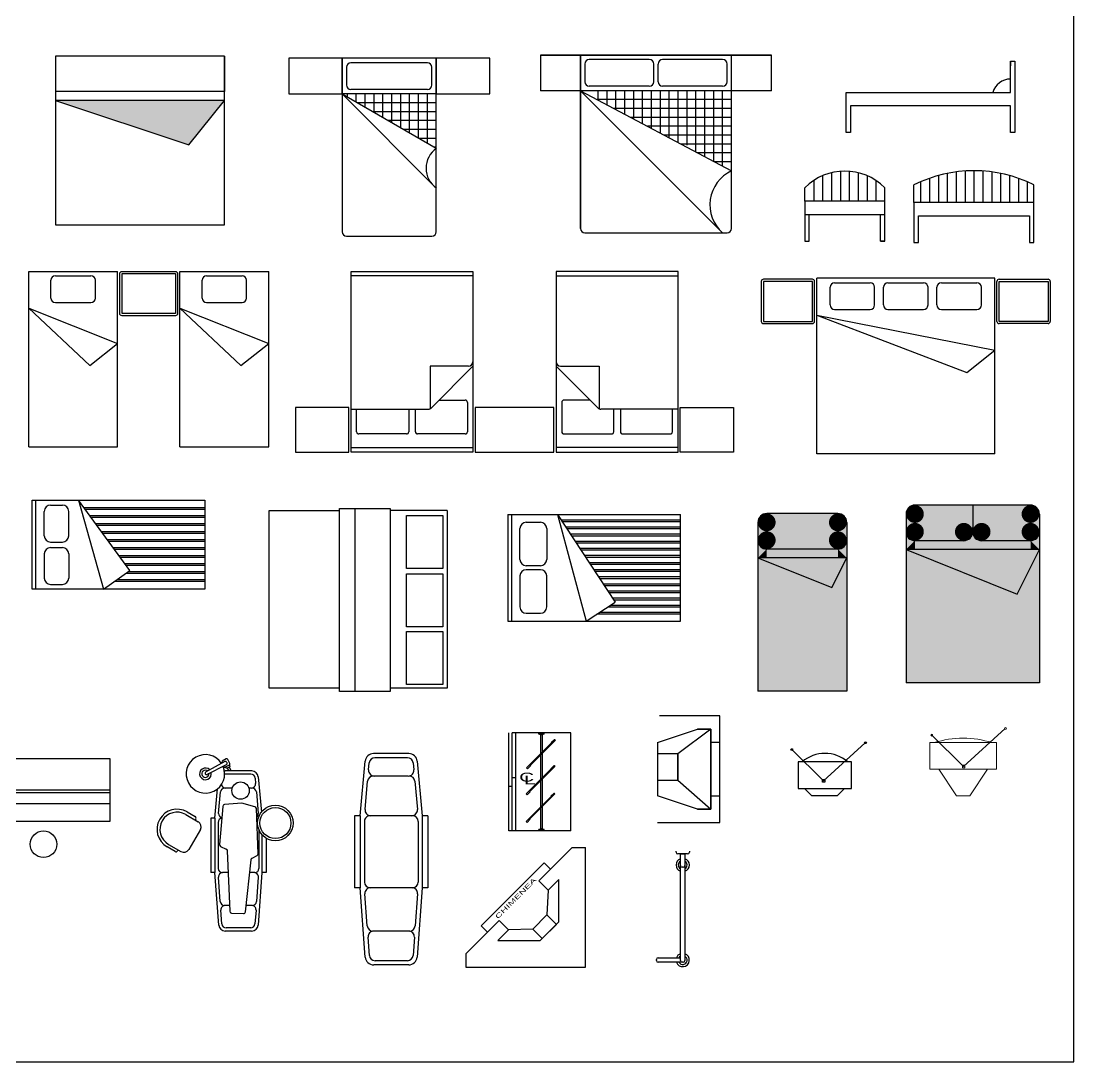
# Model space of a CAD drawing. Header units: millimetres. Extents: x 203.7 to 271.7, y 165.9 to 194.2.
# Drawn here: x 213.53 to 225.38, y 166.18 to 177.89 of the extents above; entities that cross this region are included whole.
import ezdxf

# ---------------------------------------------------------------- set-up
doc = ezdxf.new("R2010")
doc.units = ezdxf.units.MM
for name, color, linetype in [('MUEBLE', 8, 'Continuous'), ('MURO-ACTUALES', 1, 'Continuous'), ('SOLCAMA', 255, 'Continuous'), ('SOLCOLCH', 103, 'Continuous')]:
    doc.layers.add(name, color=color, linetype=linetype)
doc.layers.add('muebles1', color=9, linetype='Continuous', lineweight=15)

# ---------------------------------------------------------------- blocks, each defined once
blk = doc.blocks.new('CHIME-1')
at = {"layer": 'MUEBLE'}
for p, q in [((-0.525, 0.971), (-0.15, 1.346)), ((-0.15, 1.346), (0, 1.346)), ((0, 0), (0, 1.346)), ((-1.172, 0.465), (-0.465, 1.172)), ((-0.394, 1.101), (-0.465, 1.172)), ((-0.419, 0.865), (-0.525, 0.971)), ((-0.419, 0.865), (-0.3, 0.984)), ((-0.3, 0.509), (-0.3, 0.984)), ((-0.419, 0.865), (-0.433, 0.586)), ((-1.346, 0.15), (-0.971, 0.525)), ((-0.865, 0.419), (-0.971, 0.525)), ((-0.433, 0.586), (-0.592, 0.427)), ((-0.592, 0.427), (-0.433, 0.586)), ((-0.509, 0.3), (-0.3, 0.509)), ((-0.327, 0.48), (-0.486, 0.321)), ((-0.433, 0.586), (-0.327, 0.48)), ((-1.101, 0.394), (-1.172, 0.465)), ((-0.984, 0.3), (-0.865, 0.419)), ((-0.592, 0.427), (-0.865, 0.419)), ((-0.486, 0.321), (-0.592, 0.427)), ((-0.984, 0.3), (-0.509, 0.3)), ((-1.346, 0.15), (-1.346, 0)), ((-1.346, 0), (0, 0))]:
    blk.add_line(p, q, dxfattribs=at)
at = {"layer": 'MUEBLE', "width": 1.75}
blk.add_text('CHIMENEA', height=0.05, rotation=45, dxfattribs=at).set_placement((-0.985, 0.537))
blk = doc.blocks.new('CL')
at = {"layer": 'MUEBLE'}
for p, q in [((-0.7, -1.1), (-0.7, 0)), ((-0.66, -1.1), (-0.66, 0)), ((0, 0), (-0.66, 0)), ((-0.62, -1.1), (-0.62, 0)), ((-0.36, -0.015), (-0.36, 0)), ((-0.3, -0.015), (-0.3, 0)), ((0, -1.1), (0, 0)), ((-0.498, -0.392), (-0.18, -0.074)), ((-0.498, -0.392), (-0.217, -0.111)), ((-0.46, -0.36), (-0.214, -0.114)), ((-0.456, -0.364), (-0.175, -0.082)), ((-0.3, -0.015), (-0.36, -0.015)), ((-0.345, -0.02), (-0.345, -0.015)), ((-0.315, -0.02), (-0.345, -0.02)), ((-0.34, -1.08), (-0.34, -0.02)), ((-0.32, -1.08), (-0.32, -0.02)), ((-0.315, -0.02), (-0.315, -0.015)), ((-0.221, -0.107), (-0.185, -0.072)), ((-0.221, -0.107), (-0.21, -0.118)), ((-0.185, -0.072), (-0.175, -0.082)), ((-0.503, -0.686), (-0.185, -0.368)), ((-0.503, -0.686), (-0.222, -0.405)), ((-0.498, -0.392), (-0.488, -0.403)), ((-0.488, -0.403), (-0.452, -0.367)), ((-0.464, -0.655), (-0.219, -0.409)), ((-0.463, -0.357), (-0.452, -0.367)), ((-0.461, -0.658), (-0.18, -0.377)), ((-0.226, -0.402), (-0.19, -0.366)), ((-0.226, -0.402), (-0.215, -0.412)), ((-0.19, -0.366), (-0.18, -0.377)), ((-0.66, -0.5), (-0.62, -0.5)), ((-0.7, -0.6), (-0.66, -0.6)), ((-0.503, -0.996), (-0.185, -0.678)), ((-0.503, -0.686), (-0.493, -0.697)), ((-0.493, -0.697), (-0.457, -0.662)), ((-0.468, -0.651), (-0.457, -0.662)), ((-0.461, -0.967), (-0.18, -0.686)), ((-0.226, -0.711), (-0.19, -0.676)), ((-0.19, -0.676), (-0.18, -0.686)), ((-0.503, -0.996), (-0.222, -0.714)), ((-0.464, -0.964), (-0.219, -0.718)), ((-0.226, -0.711), (-0.215, -0.722)), ((-0.503, -0.996), (-0.493, -1.006)), ((-0.493, -1.006), (-0.457, -0.971)), ((-0.468, -0.96), (-0.457, -0.971)), ((0, -1.1), (-0.7, -1.1)), ((-0.3, -1.085), (-0.36, -1.085)), ((-0.36, -1.1), (-0.36, -1.085)), ((-0.345, -1.085), (-0.345, -1.08)), ((-0.315, -1.08), (-0.345, -1.08)), ((-0.315, -1.085), (-0.315, -1.08)), ((-0.3, -1.1), (-0.3, -1.085))]:
    blk.add_line(p, q, dxfattribs=at)
at = {"layer": 'MUEBLE', "width": 1.75}
for s, p in [('C', (-0.583, -0.547)), ('L', (-0.528, -0.579))]:
    blk.add_text(s, height=0.1, dxfattribs=at).set_placement(p)
blk = doc.blocks.new('CAMA-23')
for p, q in [((0, 0.6), (0, -0.6)), ((0, 0.6), (1.94, 0.6)), ((0.04, 0.6), (0.04, -0.6)), ((0.555, 0.6), (0.879, -0.6)), ((0.555, 0.6), (1.204, -0.386)), ((1.94, -0.6), (1.94, 0.6)), ((0.205, 0.511), (0.366, 0.511)), ((0.135, 0.092), (0.135, 0.441)), ((0.436, 0.441), (0.436, 0.092)), ((0.366, 0.022), (0.205, 0.022)), ((0.135, -0.092), (0.135, -0.441)), ((0.366, -0.022), (0.205, -0.022)), ((0.436, -0.441), (0.436, -0.092)), ((0.879, -0.6), (1.204, -0.386)), ((0.205, -0.511), (0.366, -0.511)), ((0, -0.6), (1.94, -0.6))]:
    blk.add_line(p, q)
at = {"color": 0}
for p, q in [((0.594, 0.54), (1.94, 0.54)), ((0.607, 0.52), (1.94, 0.52)), ((0.647, 0.46), (1.94, 0.46)), ((0.66, 0.44), (1.94, 0.44)), ((0.7, 0.38), (1.94, 0.38)), ((0.713, 0.36), (1.94, 0.36)), ((0.752, 0.3), (1.94, 0.3)), ((0.766, 0.28), (1.94, 0.28)), ((0.805, 0.22), (1.94, 0.22)), ((0.818, 0.2), (1.94, 0.2)), ((0.858, 0.14), (1.94, 0.14)), ((0.871, 0.12), (1.94, 0.12)), ((0.911, 0.06), (1.94, 0.06)), ((0.924, 0.04), (1.94, 0.04)), ((0.963, -0.02), (1.94, -0.02)), ((0.976, -0.04), (1.94, -0.04)), ((1.016, -0.1), (1.94, -0.1)), ((1.029, -0.12), (1.94, -0.12)), ((1.069, -0.18), (1.94, -0.18)), ((1.082, -0.2), (1.94, -0.2)), ((1.121, -0.26), (1.94, -0.26)), ((1.135, -0.28), (1.94, -0.28)), ((1.174, -0.34), (1.94, -0.34)), ((1.122, -0.44), (1.94, -0.44)), ((1.152, -0.42), (1.94, -0.42)), ((1.187, -0.36), (1.94, -0.36)), ((1, -0.52), (1.94, -0.52)), ((1.03, -0.5), (1.94, -0.5))]:
    blk.add_line(p, q, dxfattribs=at)
for centre, start, end in [((0.205, 0.441), 90, 180), ((0.366, 0.441), 0, 90), ((0.205, 0.092), 180, 270), ((0.366, 0.092), 270, 360), ((0.205, -0.092), 90, 180), ((0.366, -0.092), 0, 90), ((0.205, -0.441), 180, 270), ((0.366, -0.441), 270, 0)]:
    blk.add_arc(centre, 0.07, start, end)
blk = doc.blocks.new('CA-23')
at = {"layer": 'MUEBLE'}
blk.add_blockref('CAMA-23', (-0.04, 0.6), dxfattribs=at)
blk = doc.blocks.new('RECTANG')
for p, q in [((1, 1), (0, 1)), ((0, 1), (0, 0)), ((1, 0), (1, 1)), ((0, 0), (1, 0))]:
    blk.add_line(p, q)
blk = doc.blocks.new('CAMA-16')
at = {"color": 0}
for p, q in [((-0.468, 1.981), (-1.839, 1.981)), ((0.468, 1.981), (1.839, 1.981)), ((-0.95, 0.965), (-0.95, 0.483)), ((-0.518, 0.965), (-0.95, 0.965)), ((-0.936, 0.497), (-0.468, 0.965)), ((0.936, 0.497), (0.468, 0.965)), ((0.518, 0.965), (0.95, 0.965)), ((0.95, 0.965), (0.95, 0.483)), ((-1.839, 0.483), (-0.971, 0.483)), ((-1.776, 0.228), (-1.776, 0.483)), ((-1.191, 0.483), (-1.191, 0.228)), ((-1.115, 0.228), (-1.115, 0.483)), ((-0.849, 0.584), (-0.556, 0.584)), ((-0.531, 0.559), (-0.531, 0.228)), ((0.531, 0.559), (0.531, 0.228)), ((0.849, 0.584), (0.556, 0.584)), ((1.839, 0.483), (0.971, 0.483)), ((1.115, 0.228), (1.115, 0.483)), ((1.191, 0.483), (1.191, 0.228)), ((1.776, 0.228), (1.776, 0.483)), ((-1.216, 0.203), (-1.751, 0.203)), ((-0.556, 0.203), (-1.09, 0.203)), ((0.556, 0.203), (1.09, 0.203)), ((1.216, 0.203), (1.751, 0.203)), ((-1.839, 0.051), (-0.468, 0.051)), ((1.839, 0.051), (0.468, 0.051))]:
    blk.add_line(p, q, dxfattribs=at)
for points in [[(-1.864, 0), (-1.864, 0.5), (-2.464, 0.5), (-2.464, 0)], [(0.443, 0), (0.443, 0.5), (-0.443, 0.5), (-0.443, 0)], [(1.864, 0), (1.864, 0.5), (2.464, 0.5), (2.464, 0)]]:
    blk.add_lwpolyline(points, close=True)
for centre, start, end in [((-0.518, 1.015), 270, 0), ((0.518, 1.015), 180, 270)]:
    blk.add_arc(centre, 0.05, start, end)
for centre, radius, start, end in [((-0.971, 0.533), 0.05, 270, 315), ((-0.556, 0.559), 0.025, 360, 90), ((0.556, 0.559), 0.025, 90, 180), ((0.971, 0.533), 0.05, 225, 270), ((-1.751, 0.228), 0.025, 180, 270), ((-1.216, 0.228), 0.025, 270, 0), ((-1.09, 0.228), 0.025, 180, 270), ((-0.556, 0.228), 0.025, 270, 0), ((0.556, 0.228), 0.025, 180, 270), ((1.09, 0.228), 0.025, 270, 0), ((1.216, 0.228), 0.025, 180, 270), ((1.751, 0.228), 0.025, 270, 0)]:
    blk.add_arc(centre, radius, start, end, dxfattribs=at)
at = {"color": 0, "yscale": 1.371599999999999, "zscale": 2.031999999999999}
for p, xscale, rotation in [((-0.468, 2.032), -2.031999999999999, 90), ((0.468, 2.032), 2.031999999999999, 270)]:
    blk.add_blockref('RECTANG', p, dxfattribs=dict(at, xscale=xscale, rotation=rotation))
blk = doc.blocks.new('CA-16')
at = {"layer": 'MUEBLE'}
blk.add_blockref('CAMA-16', (0, 0), dxfattribs=at)
blk = doc.blocks.new('CONSU-02')
for p, q in [((2.688577, 22.228066), (22.035168, 23.980799)), ((22.035168, 25.980799), (47.554145, 25.980799)), ((22.035168, 25.980799), (22.035168, 23.980799)), ((22.035168, 23.980799), (47.554145, 23.980799)), ((47.554145, 25.980799), (47.554145, 23.980799)), ((47.554145, 23.980799), (72.177614, 22.183801)), ((-0.040742, 19.240302), (-0.040742, 6.721296)), ((74.959258, 19.191758), (74.959258, 6.76984)), ((72.177614, 3.777797), (47.554145, 1.980799)), ((22.035168, 1.980799), (2.688577, 3.733532)), ((22.035168, 1.980799), (47.554145, 1.980799)), ((22.035168, 1.980799), (22.035168, -0.019201)), ((47.554145, 1.980799), (47.554145, -0.019201)), ((22.035168, -0.019201), (47.554145, -0.019201))]:
    blk.add_line(p, q)
at = {"color": 9}
for p, q in [((24.035168, 22.582568), (45.554145, 22.582568)), ((1.459258, 18.783552), (1.459258, 7.178045)), ((3.278804, 20.775395), (5.778804, 21.001886)), ((7.959258, 19.010044), (7.959258, 6.589168)), ((9.778804, 21.364272), (19.854714, 22.277114)), ((22.035168, 20.582568), (22.035168, 5.484788)), ((47.554145, 20.582568), (47.554145, 5.484788)), ((49.699716, 22.320228), (61.104829, 21.487893)), ((62.959258, 19.493198), (62.959258, 6.4684)), ((65.104829, 21.195977), (71.604829, 20.721613)), ((73.459258, 18.726918), (73.459258, 7.23468)), ((5.778804, 4.959712), (3.278804, 5.186203)), ((19.854714, 3.684484), (9.778804, 4.597326)), ((61.104829, 4.473705), (49.699716, 3.64137)), ((71.604829, 5.239985), (65.104829, 4.765621)), ((24.035168, 3.484788), (45.554145, 3.484788))]:
    blk.add_line(p, q, dxfattribs=at)
for centre, start, end in [((24.035168, 20.582568), 90, 180), ((45.554145, 20.582568), 0, 90), ((3.459258, 18.783552), 95.176665, 180), ((5.959258, 19.010044), 0, 95.176665), ((9.959258, 19.37243), 95.176665, 180), ((20.035168, 20.285272), 0, 95.176665), ((49.554145, 20.325533), 85.826006, 180), ((60.959258, 19.493198), 0, 85.826006), ((64.959258, 19.201282), 85.826006, 180), ((71.459258, 18.726918), 0, 85.826006), ((3.459258, 7.178045), 180, 264.823335), ((5.959258, 6.951554), 264.823335, 0), ((9.959258, 6.589168), 180, 264.823335), ((20.035168, 5.676326), 264.823335, 0), ((24.035168, 5.484788), 180, 270), ((45.554145, 5.484788), 270, 0), ((49.554145, 5.636065), 180, 274.173994), ((60.959258, 6.4684), 274.173994, 0), ((64.959258, 6.760316), 180, 274.173994), ((71.459258, 7.23468), 274.173994, 0)]:
    blk.add_arc(centre, 2, start, end, dxfattribs=at)
for centre, start, end in [((2.959258, 19.240302), 95.176665, 180), ((71.959258, 19.191758), 0, 85.826006), ((2.959258, 6.721296), 180, 264.823335), ((71.959258, 6.76984), 274.173994, 0)]:
    blk.add_arc(centre, 3, start, end)
blk = doc.blocks.new('CON-2')
at = {"layer": 'MUEBLE', "xscale": 0.03169452934698853, "yscale": 0.03169452934698853, "zscale": 0.03169452934698853}
blk.add_blockref('CONSU-02', (-2.376, -0.215), dxfattribs=at)
blk = doc.blocks.new('PIANO-03')
at = {"layer": 'MUEBLE'}
for p, q in [((0.75, 0.96), (-0.75, 0.96)), ((-0.75, 0.96), (-0.75, 0.26)), ((0.75, 0.26), (0.75, 0.96)), ((0.75, 0.61), (-0.75, 0.61)), ((0.75, 0.58), (-0.75, 0.58)), ((-0.75, 0.46), (0.75, 0.46)), ((-0.75, 0.26), (0.75, 0.26))]:
    blk.add_line(p, q, dxfattribs=at)
blk.add_circle((0, 0), 0.15, dxfattribs=at)
blk = doc.blocks.new('P-3')
at = {"layer": 'MUEBLE'}
blk.add_blockref('PIANO-03', (-0.75, -0.96), dxfattribs=at)
blk = doc.blocks.new('CAMA-21')
for p, q in [((0, 0.5), (1.94, 0.5)), ((0, -0.5), (0, 0.5)), ((0.04, -0.5), (0.04, 0.5)), ((1.096, -0.29), (0.521, 0.5)), ((0.521, 0.5), (0.803, -0.5)), ((1.94, 0.5), (1.94, -0.5)), ((0.135, 0.101), (0.135, 0.376)), ((0.205, 0.446), (0.34, 0.446)), ((0.41, 0.101), (0.41, 0.376)), ((0.205, 0.031), (0.34, 0.031)), ((0.135, -0.101), (0.135, -0.376)), ((0.205, -0.031), (0.34, -0.031)), ((0.41, -0.101), (0.41, -0.376)), ((0.803, -0.5), (1.096, -0.29)), ((0.205, -0.446), (0.34, -0.446)), ((1.94, -0.5), (0, -0.5))]:
    blk.add_line(p, q)
at = {"color": 0}
for p, q in [((0.58, 0.42), (1.94, 0.42)), ((0.594, 0.4), (1.94, 0.4)), ((0.645, 0.33), (1.94, 0.33)), ((0.659, 0.31), (1.94, 0.31)), ((0.71, 0.24), (1.94, 0.24)), ((0.725, 0.22), (1.94, 0.22)), ((0.776, 0.15), (1.94, 0.15)), ((0.79, 0.13), (1.94, 0.13)), ((0.841, 0.06), (1.94, 0.06)), ((0.856, 0.04), (1.94, 0.04)), ((0.906, -0.03), (1.94, -0.03)), ((0.921, -0.05), (1.94, -0.05)), ((0.972, -0.12), (1.94, -0.12)), ((0.986, -0.14), (1.94, -0.14)), ((1.037, -0.21), (1.94, -0.21)), ((1.052, -0.23), (1.94, -0.23)), ((1.054, -0.32), (1.94, -0.32)), ((1.082, -0.3), (1.94, -0.3)), ((0.929, -0.41), (1.94, -0.41)), ((0.957, -0.39), (1.94, -0.39))]:
    blk.add_line(p, q, dxfattribs=at)
for centre, start, end in [((0.205, 0.376), 90, 180), ((0.34, 0.376), 0, 90), ((0.205, 0.101), 180, 270), ((0.34, 0.101), 270, 0), ((0.205, -0.101), 90, 180), ((0.34, -0.101), 0, 90), ((0.205, -0.376), 180, 270), ((0.34, -0.376), 270, 0)]:
    blk.add_arc(centre, 0.07, start, end)
blk = doc.blocks.new('CA-21')
at = {"layer": 'MUEBLE'}
blk.add_blockref('CAMA-21', (0, 0.5), dxfattribs=at)
blk = doc.blocks.new('CAMA-15')
for p, q in [((-1.975, 1.35), (0, 1.35)), ((-1.975, 1.35), (-1.975, 0.35)), ((-0.415, 1.349), (-1.058, 0.664)), ((-0.415, 1.349), (-0.81, 0.35)), ((0, 1.35), (0, 0.35)), ((-0.3, 1.1), (-0.1, 1.1)), ((-0.35, 1.05), (-0.35, 0.65)), ((-0.05, 1.05), (-0.05, 0.65)), ((-1.058, 0.664), (-0.81, 0.35)), ((-0.3, 0.6), (-0.1, 0.6)), ((-1.975, 0.35), (0, 0.35)), ((-1.975, -0.35), (0, -0.35)), ((-1.975, -0.35), (-1.975, -1.35)), ((-0.415, -0.351), (-1.058, -1.036)), ((-0.415, -0.351), (-0.81, -1.35)), ((0, -0.35), (0, -1.35)), ((-0.35, -0.65), (-0.35, -1.05)), ((-0.3, -0.6), (-0.1, -0.6)), ((-0.05, -0.65), (-0.05, -1.05)), ((-1.058, -1.036), (-0.81, -1.35)), ((-0.3, -1.1), (-0.1, -1.1)), ((-1.975, -1.35), (0, -1.35))]:
    blk.add_line(p, q)
blk.add_lwpolyline([(-0.025, -0.325), (-0.475, -0.325, -0.414214), (-0.5, -0.3), (-0.5, 0.3, -0.414214), (-0.475, 0.325), (-0.025, 0.325, -0.414214), (0, 0.3), (0, -0.3, -0.414214)], format="xyb", close=True)
blk.add_lwpolyline([(-0.025, -0.3), (-0.475, -0.3), (-0.475, 0.3), (-0.025, 0.3)], close=True)
for centre, start, end in [((-0.3, 1.05), 90, 180), ((-0.1, 1.05), 0, 90), ((-0.3, 0.65), 180, 270), ((-0.1, 0.65), 270, 0), ((-0.3, -0.65), 90, 180), ((-0.1, -0.65), 0, 90), ((-0.3, -1.05), 180, 270), ((-0.1, -1.05), 270, 0)]:
    blk.add_arc(centre, 0.05, start, end)
blk = doc.blocks.new('CA-15')
at = {"layer": 'MUEBLE', "rotation": 90}
blk.add_blockref('CAMA-15', (-0.944, 0.475), dxfattribs=at)
blk = doc.blocks.new('CAMUEBLE')
at = {"layer": 'MUEBLE'}
for p, q in [((0.6, 0.4), (0, 0.4)), ((0, 0.4), (0, 0)), ((0.6, 0), (0.6, 0.4)), ((0, 0), (0.6, 0))]:
    blk.add_line(p, q, dxfattribs=at)
blk = doc.blocks.new('CA-7')
at = {"layer": 'MUEBLE'}
for p, q in [((0.6, 0), (0, 0)), ((0, 0), (0, -0.4)), ((0.6, 0), (0.6, -1.95)), ((1.66, 0), (0.6, 0)), ((0.6, -0.4), (0.6, 0)), ((1.66, -1.95), (1.66, 0)), ((0.65, -0.1), (0.65, -0.3)), ((1.56, -0.05), (0.7, -0.05)), ((1.61, -0.3), (1.61, -0.1)), ((1.56, -0.35), (0.7, -0.35)), ((0, -0.4), (0.6, -0.4)), ((0.6, -0.4), (1.66, -1.012)), ((0.6, -0.4), (1.66, -1.46)), ((1.66, -0.4), (0.6, -0.4)), ((0.66, -0.435), (0.66, -0.4)), ((0.76, -0.492), (0.76, -0.4)), ((0.86, -0.55), (0.86, -0.4)), ((0.96, -0.608), (0.96, -0.4)), ((1.06, -0.666), (1.06, -0.4)), ((1.16, -0.723), (1.16, -0.4)), ((1.26, -0.781), (1.26, -0.4)), ((1.36, -0.839), (1.36, -0.4)), ((1.46, -0.897), (1.46, -0.4)), ((1.56, -0.954), (1.56, -0.4)), ((1.66, -0.5), (0.773, -0.5)), ((1.66, -0.6), (0.947, -0.6)), ((1.66, -0.7), (1.12, -0.7)), ((1.66, -0.8), (1.293, -0.8)), ((1.66, -0.9), (1.466, -0.9)), ((1.66, -1), (1.639, -1)), ((0.65, -2), (1.61, -2))]:
    blk.add_line(p, q, dxfattribs=at)
for centre, radius, start, end in [((0.7, -0.1), 0.05, 90, 180), ((1.56, -0.1), 0.05, 0, 90), ((0.7, -0.3), 0.05, 180, 270), ((1.56, -0.3), 0.05, 270, 0), ((1.821, -1.236), 0.276, 125.6636, 234.3364), ((0.65, -1.95), 0.05, 180, 270), ((1.61, -1.95), 0.05, 270, 0)]:
    blk.add_arc(centre, radius, start, end, dxfattribs=at)
blk.add_blockref('CAMUEBLE', (1.66, -0.4), dxfattribs=at)
blk = doc.blocks.new('CA-6')
at = {"layer": 'MUEBLE'}
for p, q in [((0, 0), (0, -1.9)), ((1.9, 0), (0, 0)), ((1.9, -1.9), (1.9, 0)), ((1.9, 0), (1.9, -0.4)), ((1.9, -0.4), (0, -0.4)), ((0, -0.5), (1.5, -1)), ((1.9, -0.5), (0, -0.5)), ((1.5, -1), (1.9, -0.5)), ((0, -1.9), (1.9, -1.9))]:
    blk.add_line(p, q, dxfattribs=at)
blk.add_solid([(0, -0.5), (1.5, -1), (1.9, -0.5)], dxfattribs=at)
blk = doc.blocks.new('TV-02')
at = {"layer": 'muebles1'}
for p, q in [((-0.25, 0.352), (-0.25, 0.052)), ((0.5, 0.352), (-0.25, 0.352)), ((0.5, 0.052), (0.5, 0.352)), ((0.5, 0.052), (-0.25, 0.052)), ((-0.15, 0.052), (0.05, -0.248)), ((0.4, 0.052), (0.2, -0.248)), ((0.05, -0.248), (0.2, -0.248))]:
    blk.add_line(p, q, dxfattribs=at)
for points in [[(0.131, 0.084), (0.599, 0.51)], [(0.131, 0.084), (-0.231, 0.438)], [(0.144, 0.068), (0.118, 0.068), (0.118, 0.097), (0.144, 0.097), (0.144, 0.068)]]:
    blk.add_lwpolyline(points, dxfattribs=at)
for centre in [(0.601, 0.512), (-0.228, 0.436)]:
    blk.add_circle(centre, 0.01, dxfattribs=at)
blk.add_arc((0.125, -0.679), 1.081, 72.5077, 107.4923, dxfattribs=at)
blk = doc.blocks.new('TV-01')
at = {"layer": 'MUEBLE'}
for p, q in [((0.47, 0.19), (-0.13, 0.19)), ((-0.13, 0.19), (-0.13, -0.11)), ((0.47, -0.11), (0.47, 0.19)), ((-0.13, -0.11), (0.47, -0.11)), ((-0.06, -0.11), (0.02, -0.19)), ((-0.05, -0.11), (-0.05, -0.12)), ((0.31, -0.19), (0.39, -0.11)), ((0.39, -0.11), (0.39, -0.11)), ((0.02, -0.19), (0.31, -0.19))]:
    blk.add_line(p, q, dxfattribs=at)
for points in [[(0.155, -0.024), (0.623, 0.402)], [(0.155, -0.024), (-0.206, 0.331)], [(0.169, -0.04), (0.142, -0.04), (0.142, -0.01), (0.169, -0.01), (0.169, -0.04)]]:
    blk.add_lwpolyline(points, dxfattribs=at)
for centre in [(0.626, 0.405), (-0.204, 0.328)]:
    blk.add_circle(centre, 0.01, dxfattribs=at)
blk.add_arc((0.17, -0.116), 0.4, 50.0445, 129.9555, dxfattribs=at)
blk = doc.blocks.new('CHIME-2')
at = {"layer": 'MUEBLE'}
for p, q in [((0, 1.2), (-0.676, 1.2)), ((0, 0), (0, 1.2)), ((-0.7, 0.9), (-0.25, 1.05)), ((-0.1, 1.05), (-0.472, 0.772)), ((-0.25, 1.05), (-0.1, 1.05)), ((-0.1, 1.05), (-0.25, 1.05)), ((-0.1, 1.05), (-0.1, 0.15)), ((-0.1, 0.15), (-0.1, 1.05)), ((-0.7, 0.9), (-0.7, 0.3)), ((0, 0.9), (-0.1, 0.9)), ((-0.472, 0.772), (-0.7, 0.772)), ((-0.472, 0.772), (-0.472, 0.475)), ((-0.472, 0.475), (-0.472, 0.772)), ((-0.7, 0.475), (-0.472, 0.475)), ((-0.472, 0.475), (-0.1, 0.15)), ((-0.25, 0.15), (-0.7, 0.3)), ((-0.1, 0.3), (0, 0.3)), ((-0.1, 0.15), (-0.25, 0.15)), ((-0.25, 0.15), (-0.1, 0.15)), ((-0.7, 0), (0, 0))]:
    blk.add_line(p, q, dxfattribs=at)
blk = doc.blocks.new('C-MATRI')
at = {"layer": 'MUEBLE'}
for p, q in [((-0.75, -0.115), (-0.75, -2.015)), ((0.65, -0.015), (-0.65, -0.015)), ((0, -0.015), (0, -0.315)), ((0.75, -0.115), (0.75, -2.015)), ((-0.1, -0.415), (-0.65, -0.415)), ((0.65, -0.415), (0.1, -0.415)), ((-0.75, -0.515), (0.5, -1.015)), ((0.75, -0.515), (-0.75, -0.515)), ((0.5, -1.015), (0.75, -0.515)), ((0.75, -2.015), (-0.75, -2.015))]:
    blk.add_line(p, q, dxfattribs=at)
for centre, start, end in [((-0.65, -0.115), 90, 180), ((0.65, -0.115), 0, 90), ((-0.65, -0.315), 180, 270), ((-0.1, -0.315), 270, 0), ((0.1, -0.315), 180, 270), ((0.65, -0.315), 270, 0)]:
    blk.add_arc(centre, 0.1, start, end, dxfattribs=at)
at = {"layer": 'SOLCAMA', "const_width": 0.1, "flags": 128}
for points in [[(-0.7, -0.115, 1), (-0.6, -0.115, 1)], [(0.6, -0.115, 1), (0.7, -0.115, 1)], [(-0.7, -0.315, 1), (-0.6, -0.315, 1)], [(-0.15, -0.315, 1), (-0.05, -0.315, 1)], [(0.05, -0.315, 1), (0.15, -0.315, 1)], [(0.6, -0.315, 1), (0.7, -0.315, 1)]]:
    blk.add_lwpolyline(points, format="xyb", close=True, dxfattribs=at)
at = {"layer": 'SOLCAMA'}
for points in [[(-0.75, -0.315), (-0.75, -0.115), (-0.65, -0.218)], [(-0.65, -0.015), (-0.65, -0.515), (0.65, -0.015), (0.65, -0.515)], [(0.75, -0.315), (0.75, -0.115), (0.65, -0.218)], [(-0.75, -0.515), (-0.75, -0.315), (-0.65, -0.415)], [(-0.1, -0.415), (0.1, -0.415), (0, -0.315)], [(0, -0.315), (-0.02, -0.265), (0.017, -0.265)], [(0.75, -0.515), (0.75, -0.315), (0.65, -0.415)], [(-0.75, -0.515), (-0.65, -0.415), (-0.65, -0.515)], [(0.75, -0.515), (0.65, -0.415), (0.65, -0.515)], [(-0.75, -0.515), (0.5, -1.015), (0.75, -0.515)]]:
    blk.add_solid(points, dxfattribs=at)
at = {"layer": 'SOLCOLCH'}
for points in [[(-0.75, -0.515), (0.5, -1.015), (-0.75, -2.015)], [(-0.75, -2.015), (0.75, -2.015), (0.5, -1.015), (0.75, -0.515)]]:
    blk.add_solid(points, dxfattribs=at)
blk = doc.blocks.new('CA-25')
at = {"layer": 'MUEBLE'}
blk.add_blockref('C-MATRI', (-0.75, 2.015), dxfattribs=at)
blk = doc.blocks.new('Q')
at = {"layer": 'MUEBLE'}
for p, q in [((-0.5, -0.115), (-0.5, -2.015)), ((0.4, -0.015), (-0.4, -0.015)), ((0.5, -0.115), (0.5, -2.015)), ((0.4, -0.415), (-0.4, -0.415)), ((-0.5, -0.515), (0.333, -0.848)), ((0.5, -0.515), (-0.5, -0.515)), ((0.333, -0.848), (0.5, -0.515)), ((0.5, -2.015), (-0.5, -2.015))]:
    blk.add_line(p, q, dxfattribs=at)
for centre, start, end in [((-0.4, -0.115), 90, 180), ((0.4, -0.115), 0, 90), ((-0.4, -0.315), 180, 270), ((0.4, -0.315), 270, 0)]:
    blk.add_arc(centre, 0.1, start, end, dxfattribs=at)
at = {"layer": 'SOLCAMA', "const_width": 0.1, "flags": 128}
for points in [[(-0.45, -0.115, 1), (-0.35, -0.115, 1)], [(0.35, -0.115, 1), (0.45, -0.115, 1)], [(-0.45, -0.315, 1), (-0.35, -0.315, 1)], [(0.35, -0.315, 1), (0.45, -0.315, 1)]]:
    blk.add_lwpolyline(points, format="xyb", close=True, dxfattribs=at)
at = {"layer": 'SOLCAMA'}
for points in [[(-0.5, -0.315), (-0.5, -0.115), (-0.4, -0.218)], [(-0.4, -0.515), (-0.4, -0.015), (0.4, -0.515), (0.4, -0.015)], [(0.5, -0.315), (0.5, -0.115), (0.4, -0.218)], [(-0.5, -0.515), (-0.5, -0.315), (-0.4, -0.415)], [(0.5, -0.515), (0.5, -0.315), (0.4, -0.415)], [(-0.5, -0.515), (-0.4, -0.415), (-0.4, -0.515)], [(0.5, -0.515), (0.4, -0.415), (0.4, -0.515)], [(0.5, -0.515), (0.333, -0.848), (-0.5, -0.515)]]:
    blk.add_solid(points, dxfattribs=at)
at = {"layer": 'SOLCOLCH'}
for points in [[(-0.5, -0.115), (-0.5, -2.015), (0.333, -0.848), (0.5, -2.015)], [(0.5, -2.015), (0.333, -0.848), (0.5, -0.515)]]:
    blk.add_solid(points, dxfattribs=at)
blk = doc.blocks.new('CA-24')
at = {"layer": 'MUEBLE'}
blk.add_blockref('Q', (-0.5, 2.015), dxfattribs=at)
blk = doc.blocks.new('CAMA-17')
for p, q in [((-0.485, 1.6), (-0.485, 1.05)), ((-0.035, 1.6), (-0.485, 1.6)), ((-0.035, 1.05), (-0.035, 1.6)), ((-1.975, 1), (0, 1)), ((-1.975, -1), (-1.975, 1)), ((-0.415, 0.999), (-1.058, -0.686)), ((-0.415, 0.999), (-0.81, -1)), ((-0.485, 1.05), (-0.035, 1.05)), ((0, -1), (0, 1)), ((-0.3, 0.85), (-0.1, 0.85)), ((-0.35, 0.8), (-0.35, 0.4)), ((-0.05, 0.8), (-0.05, 0.4)), ((-0.3, 0.35), (-0.1, 0.35)), ((-0.3, 0.25), (-0.1, 0.25)), ((-0.35, 0.2), (-0.35, -0.2)), ((-0.05, 0.2), (-0.05, -0.2)), ((-0.3, -0.25), (-0.1, -0.25)), ((-0.3, -0.35), (-0.1, -0.35)), ((-0.35, -0.4), (-0.35, -0.8)), ((-0.05, -0.4), (-0.05, -0.8)), ((-1.058, -0.686), (-0.81, -1)), ((-0.3, -0.85), (-0.1, -0.85)), ((-1.975, -1), (0, -1)), ((-0.51, -1.6), (-0.51, -1.05)), ((-0.485, -1.025), (-0.035, -1.025)), ((-0.01, -1.05), (-0.01, -1.6)), ((-0.035, -1.625), (-0.485, -1.625))]:
    blk.add_line(p, q)
blk.add_lwpolyline([(-0.035, 1.625), (-0.485, 1.625, 0.414214), (-0.51, 1.6), (-0.51, 1.05, 0.414214), (-0.485, 1.025), (-0.035, 1.025, 0.414214), (-0.01, 1.05), (-0.01, 1.6, 0.414214)], format="xyb", close=True)
blk.add_lwpolyline([(-0.035, -1.6), (-0.485, -1.6), (-0.485, -1.05), (-0.035, -1.05)], close=True)
for centre, radius, start, end in [((-0.3, 0.8), 0.05, 90, 180), ((-0.1, 0.8), 0.05, 0, 90), ((-0.3, 0.4), 0.05, 180, 270), ((-0.1, 0.4), 0.05, 270, 0), ((-0.3, 0.2), 0.05, 90, 180), ((-0.1, 0.2), 0.05, 0, 90), ((-0.3, -0.2), 0.05, 180, 270), ((-0.1, -0.2), 0.05, 270, 0), ((-0.3, -0.4), 0.05, 90, 180), ((-0.1, -0.4), 0.05, 0, 90), ((-0.3, -0.8), 0.05, 180, 270), ((-0.1, -0.8), 0.05, 270, 0), ((-0.485, -1.05), 0.025, 90, 180), ((-0.035, -1.05), 0.025, 0, 90), ((-0.485, -1.6), 0.025, 180, 270), ((-0.035, -1.6), 0.025, 270, 360)]:
    blk.add_arc(centre, radius, start, end)
blk = doc.blocks.new('CA-17')
at = {"layer": 'MUEBLE', "rotation": 90}
blk.add_blockref('CAMA-17', (0.15, 0.35), dxfattribs=at)
blk = doc.blocks.new('CA-11')
at = {"layer": 'MUEBLE'}
for p, q in [((-0.1, 0.356), (-0.1, 0)), ((0, 0.359), (0, 0)), ((0.1, 0.356), (0.1, 0)), ((-0.5, 0.274), (-0.5, 0)), ((-0.4, 0.305), (-0.4, 0)), ((-0.3, 0.329), (-0.3, 0)), ((-0.2, 0.346), (-0.2, 0)), ((0.2, 0.346), (0.2, 0)), ((0.3, 0.329), (0.3, 0)), ((0.4, 0.305), (0.4, 0)), ((0.5, 0.274), (0.5, 0)), ((-0.675, 0), (-0.675, 0.2)), ((-0.6, 0.235), (-0.6, 0)), ((0.6, 0.235), (0.6, 0)), ((0.675, 0), (0.675, 0.2)), ((-0.675, 0), (-0.675, -0.45)), ((0.675, 0), (-0.675, 0)), ((0.675, -0.45), (0.675, 0)), ((-0.625, -0.45), (-0.625, -0.15)), ((-0.625, -0.15), (0.625, -0.15)), ((0.625, -0.15), (0.625, -0.45)), ((-0.675, -0.45), (-0.625, -0.45)), ((0.625, -0.45), (0.675, -0.45))]:
    blk.add_line(p, q, dxfattribs=at)
blk.add_arc((0, -1.15), 1.509, 63.4349, 116.5651, dxfattribs=at)
blk = doc.blocks.new('CA-10')
at = {"layer": 'MUEBLE'}
for p, q in [((-0.05, 0.484), (-0.05, 0.15)), ((0.05, 0.484), (0.05, 0.15)), ((-0.35, 0.382), (-0.35, 0.15)), ((-0.25, 0.435), (-0.25, 0.15)), ((-0.15, 0.468), (-0.15, 0.15)), ((0.15, 0.468), (0.15, 0.15)), ((0.25, 0.435), (0.25, 0.15)), ((0.35, 0.382), (0.35, 0.15)), ((-0.45, 0.15), (-0.45, 0.3)), ((0.45, 0.15), (0.45, 0.3)), ((0.45, 0.15), (-0.45, 0.15)), ((-0.45, 0.15), (-0.45, -0.3)), ((0.45, -0.3), (0.45, 0.15)), ((-0.45, 0), (0.45, 0)), ((-0.4, -0.3), (-0.4, 0)), ((0.4, -0.3), (0.4, 0)), ((-0.45, -0.3), (-0.4, -0.3)), ((0.4, -0.3), (0.45, -0.3)), ((0.45, -0.3), (0.4, -0.3))]:
    blk.add_line(p, q, dxfattribs=at)
blk.add_arc((0, -0.15), 0.636, 45, 135, dxfattribs=at)
blk = doc.blocks.new('CA-9')
at = {"layer": 'MUEBLE'}
for p, q in [((1.85, 0), (1.85, 0.35)), ((1.85, 0.35), (1.9, 0.35)), ((1.85, 0.35), (1.85, 0.3)), ((1.9, 0.35), (1.9, -0.45)), ((0, 0), (1.85, 0)), ((0, -0.45), (0, 0)), ((1.85, -0.15), (0.05, -0.15)), ((0.05, -0.15), (0.05, -0.45)), ((1.85, -0.45), (1.85, -0.15)), ((0.05, -0.45), (0, -0.45)), ((1.9, -0.45), (1.85, -0.45))]:
    blk.add_line(p, q, dxfattribs=at)
blk.add_arc((1.85, -0.058), 0.208, 90, 163.7398, dxfattribs=at)
blk = doc.blocks.new('CA-8')
at = {"layer": 'MUEBLE'}
for p, q in [((0.45, 0), (0, 0)), ((0, 0), (0, -0.4)), ((0, 0), (2.6, 0)), ((2.15, 0), (0.45, 0)), ((0.45, 0), (0.45, -1.95)), ((0.45, -1.95), (0.45, 0)), ((2.6, 0), (2.025, 0)), ((2.15, -1.95), (2.15, 0)), ((2.6, -0.4), (2.6, 0)), ((0.5, -0.1), (0.5, -0.3)), ((1.225, -0.05), (0.55, -0.05)), ((1.275, -0.3), (1.275, -0.1)), ((1.325, -0.3), (1.325, -0.1)), ((2.05, -0.05), (1.375, -0.05)), ((2.1, -0.3), (2.1, -0.1)), ((1.225, -0.35), (0.55, -0.35)), ((2.05, -0.35), (1.375, -0.35)), ((2.6, -0.4), (0, -0.4)), ((0.45, -0.4), (2.05, -2)), ((0.451, -0.4), (2.15, -1.303)), ((2.15, -0.4), (0.587, -0.4)), ((0.65, -0.506), (0.65, -0.4)), ((0.75, -0.559), (0.75, -0.4)), ((0.85, -0.612), (0.85, -0.4)), ((0.95, -0.665), (0.95, -0.4)), ((1.05, -0.718), (1.05, -0.4)), ((1.15, -0.771), (1.15, -0.4)), ((1.25, -0.824), (1.25, -0.4)), ((1.35, -0.878), (1.35, -0.4)), ((1.45, -0.931), (1.45, -0.4)), ((1.55, -0.984), (1.55, -0.4)), ((1.65, -1.014), (1.65, -0.4)), ((1.75, -1.09), (1.75, -0.4)), ((1.85, -1.143), (1.85, -0.4)), ((1.95, -1.196), (1.95, -0.4)), ((2.05, -1.25), (2.05, -0.4)), ((2.15, -0.5), (0.639, -0.5)), ((2.15, -0.6), (0.827, -0.6)), ((2.15, -0.7), (1.016, -0.7)), ((2.15, -0.8), (1.204, -0.8)), ((2.15, -0.9), (1.392, -0.9)), ((2.15, -1), (1.58, -1)), ((2.15, -1.1), (1.769, -1.1)), ((2.15, -1.2), (1.957, -1.2)), ((0.5, -2), (2.1, -2))]:
    blk.add_line(p, q, dxfattribs=at)
for centre, radius, start, end in [((0.55, -0.1), 0.05, 90, 180), ((1.225, -0.1), 0.05, 0, 90), ((1.375, -0.1), 0.05, 90, 180), ((2.05, -0.1), 0.05, 0, 90), ((0.55, -0.3), 0.05, 180, 270), ((1.225, -0.3), 0.05, 270, 0), ((1.375, -0.3), 0.05, 180, 270), ((2.05, -0.3), 0.05, 270, 0), ((2.328, -1.684), 0.421, 114.9633, 228.7161), ((0.5, -1.95), 0.05, 180, 270), ((0.5, -1.95), 0.05, 180, 270), ((2.1, -1.95), 0.05, 270, 0)]:
    blk.add_arc(centre, radius, start, end, dxfattribs=at)

msp = doc.modelspace()

# ---------------------------------------------------------------- linework, layer by layer
at = {"layer": 'MUEBLE'}
for p, q in [((217.116, 170.347), (217.116, 172.404)), ((217.116, 172.404), (217.686, 172.404)), ((217.288, 172.404), (217.288, 170.347)), ((217.686, 172.404), (217.686, 170.347)), ((218.325, 172.384), (217.686, 172.384)), ((217.87, 171.731), (217.87, 172.328)), ((217.87, 172.328), (218.276, 172.328)), ((218.276, 172.328), (218.276, 171.731)), ((218.325, 172.384), (218.325, 170.384)), ((218.276, 171.731), (217.87, 171.731)), ((217.87, 171.672), (218.276, 171.672)), ((217.87, 171.075), (217.87, 171.672)), ((218.276, 171.672), (218.276, 171.075)), ((218.276, 171.075), (217.87, 171.075)), ((217.87, 171.023), (218.276, 171.023)), ((217.87, 170.426), (217.87, 171.023)), ((218.276, 171.023), (218.276, 170.426)), ((218.276, 170.426), (217.87, 170.426)), ((217.686, 170.347), (217.116, 170.347)), ((218.325, 170.384), (217.686, 170.384)), ((215.852, 169.485), (215.869, 169.453)), ((215.874, 169.497), (215.897, 169.453)), ((216.129, 169.453), (215.828, 169.453)), ((216.118, 169.417), (215.839, 169.417)), ((216.165, 169.373), (216.171, 169.313)), ((216.2, 169.387), (216.236, 168.991)), ((215.714, 168.923), (215.744, 169.254)), ((215.909, 169.261), (215.825, 169.261)), ((216.123, 169.261), (216.095, 169.261)), ((215.755, 168.975), (215.777, 169.217)), ((216.18, 169.217), (216.201, 168.975)), ((215.402, 168.992), (215.492, 168.94)), ((215.801, 169.055), (215.767, 168.625)), ((216.199, 168.521), (216.18, 169.031)), ((215.386, 168.964), (215.526, 168.883)), ((215.499, 168.914), (215.492, 168.903)), ((215.714, 168.923), (215.666, 168.923)), ((215.666, 168.923), (215.666, 168.31)), ((215.714, 168.923), (215.714, 168.31)), ((215.75, 168.875), (215.75, 168.358)), ((215.55, 168.795), (215.42, 168.57)), ((216.209, 168.792), (216.209, 168.358)), ((216.242, 168.737), (216.242, 168.31)), ((216.29, 168.697), (216.29, 168.31)), ((215.265, 168.548), (215.175, 168.599)), ((215.191, 168.628), (215.332, 168.547)), ((215.298, 168.566), (215.292, 168.555)), ((215.778, 168.605), (215.842, 168.572)), ((216.057, 167.869), (216.12, 168.454)), ((216.131, 168.471), (216.188, 168.501)), ((215.714, 168.31), (215.666, 168.31)), ((215.757, 167.719), (215.714, 168.31)), ((215.863, 168.31), (215.798, 168.31)), ((216.161, 168.31), (216.104, 168.31)), ((216.242, 168.31), (216.199, 167.719)), ((216.29, 168.31), (216.242, 168.31)), ((215.774, 167.985), (215.754, 168.259)), ((216.202, 168.259), (216.183, 167.985)), ((215.878, 167.941), (215.822, 167.941)), ((216.135, 167.941), (216.064, 167.941)), ((215.793, 167.733), (215.781, 167.889)), ((215.901, 167.854), (216.034, 167.849)), ((216.176, 167.889), (216.164, 167.733)), ((216.116, 167.689), (215.84, 167.689)), ((216.127, 167.653), (215.829, 167.653))]:
    msp.add_line(p, q, dxfattribs=at)
at = {"layer": 'MUEBLE', "color": 8}
for p, q in [((220.9, 168.541), (220.9, 168.553)), ((221.03, 168.521), (220.92, 168.521)), ((220.95, 168.521), (221, 168.521)), ((220.95, 168.391), (220.95, 168.521)), ((221, 168.521), (221, 168.391)), ((221.05, 168.553), (221.05, 168.541)), ((220.95, 167.322), (220.95, 168.396)), ((221, 168.396), (221, 167.322)), ((220.98, 168.371), (220.97, 168.371)), ((220.679, 167.322), (220.679, 167.332)), ((220.699, 167.352), (220.95, 167.352)), ((220.975, 167.302), (220.699, 167.302)), ((220.98, 167.302), (220.97, 167.302))]:
    msp.add_line(p, q, dxfattribs=at)
at = {"layer": 'MUEBLE'}
for points in [[(217.116, 170.384), (216.325, 170.384), (216.325, 172.384), (217.116, 172.384)], [(216.164, 169.051), (216.017, 169.093), (215.821, 169.075)], [(215.853, 168.554), (215.88, 167.875)]]:
    msp.add_lwpolyline(points, dxfattribs=at)
for points in [[(215.811, 169.51), (215.815, 169.504, 0.414214), (215.832, 169.498), (215.876, 169.522, 0.414214), (215.881, 169.539), (215.858, 169.583, 0.414214), (215.841, 169.588), (215.797, 169.565), (215.791, 169.548), (215.795, 169.541)], [(215.875, 169.521), (215.879, 169.514, -0.414214), (215.874, 169.497), (215.852, 169.485, -0.414214), (215.835, 169.491), (215.831, 169.498)]]:
    msp.add_lwpolyline(points, format="xyb", dxfattribs=at)
msp.add_lwpolyline([(215.85, 169.544), (215.845, 169.554, 0.420885), (215.827, 169.559), (215.609, 169.438, 0.407574), (215.604, 169.421), (215.604, 169.42, 0.407574), (215.621, 169.415), (215.845, 169.527, 0.420885)], format="xyb", close=True, dxfattribs=at)
for centre, radius in [((216.002, 169.232), 0.0974), ((216.394, 168.868), 0.2), ((216.394, 168.868), 0.175)]:
    msp.add_circle(centre, radius, dxfattribs=at)
for centre, radius, start, end in [((215.607, 169.421), 0.216, 32.7518, 23.4734), ((215.607, 169.421), 0.0658, 41.0643, 16.4558), ((215.607, 169.421), 0.0408, 48.5979, 10.1491), ((215.828, 169.381), 0.072, 90, 95.7985), ((215.839, 169.369), 0.048, 90, 109.5912), ((216.118, 169.369), 0.048, 5.1767, 90), ((216.129, 169.381), 0.072, 5.1767, 90), ((215.825, 169.213), 0.048, 90, 174.8233), ((215.834, 169.309), 0.048, 189.6679, 270), ((216.123, 169.309), 0.048, 270, 5.1767), ((216.132, 169.213), 0.048, 5.1767, 90), ((215.289, 168.796), 0.227, 60, 240), ((215.289, 168.796), 0.194, 60, 240), ((215.823, 169.053), 0.0216, 95.3588, 175.4082), ((216.158, 169.03), 0.0216, 2.1956, 74.049), ((215.482, 168.924), 0.0194, 330, 60), ((215.494, 168.827), 0.0648, 330, 60), ((215.798, 168.875), 0.048, 99.5939, 180), ((215.803, 168.971), 0.048, 174.8233, 255.0143), ((216.154, 168.971), 0.048, 308.2109, 5.1767), ((216.161, 168.875), 0.048, 40.4226, 61.1257), ((215.275, 168.564), 0.0194, 240, 330), ((215.364, 168.603), 0.0648, 240, 330), ((215.788, 168.624), 0.0216, 175.4082, 242.7753), ((215.832, 168.553), 0.0216, 2.2843, 62.7753), ((216.178, 168.52), 0.0216, 298.2198, 2.1956), ((216.141, 168.452), 0.0216, 118.2198, 173.8411), ((215.798, 168.358), 0.048, 180, 270), ((215.802, 168.262), 0.048, 90, 184.174), ((216.155, 168.262), 0.048, 355.826, 90), ((216.161, 168.358), 0.048, 270, 0), ((215.822, 167.989), 0.048, 184.174, 270), ((215.829, 167.893), 0.048, 90, 184.174), ((216.128, 167.893), 0.048, 355.826, 90), ((216.135, 167.989), 0.048, 270, 355.826), ((215.902, 167.876), 0.0216, 182.2843, 267.8822), ((216.035, 167.871), 0.0216, 267.8822, 353.8411), ((215.829, 167.725), 0.072, 184.174, 270), ((215.84, 167.737), 0.048, 184.174, 270), ((216.116, 167.737), 0.048, 270, 355.826), ((216.127, 167.725), 0.072, 270, 355.826)]:
    msp.add_arc(centre, radius, start, end, dxfattribs=at)
at = {"layer": 'MUEBLE', "color": 8}
for centre, radius, start, end in [((220.92, 168.541), 0.02, 180, 270), ((221.03, 168.541), 0.02, 270, 0), ((220.975, 168.396), 0.075, 109.4712, 250.5288), ((220.975, 168.396), 0.05, 120, 240), ((220.975, 168.396), 0.075, 289.4712, 70.5288), ((220.975, 168.396), 0.05, 300, 60), ((220.97, 168.391), 0.02, 180, 270), ((220.98, 168.391), 0.02, 270, 360), ((220.699, 167.332), 0.02, 90, 180), ((220.975, 167.327), 0.075, 109.4712, 160.5288), ((220.975, 167.327), 0.075, 199.4712, 70.5288), ((220.975, 167.327), 0.05, 120, 150), ((220.975, 167.327), 0.05, 210, 60), ((220.699, 167.322), 0.02, 180, 270), ((220.97, 167.322), 0.02, 180, 270), ((220.98, 167.322), 0.02, 270, 0)]:
    msp.add_arc(centre, radius, start, end, dxfattribs=at)
at = {"layer": 'MURO-ACTUALES'}
msp.add_lwpolyline([(203.675, 166.181), (225.375, 166.181), (225.375, 194.181), (203.675, 194.181)], close=True, dxfattribs=at)

# ---------------------------------------------------------------- block references
for name, p in [('CA-6', (213.92, 177.494)), ('CA-7', (216.544, 177.468)), ('CA-8', (219.374, 177.504)), ('CA-9', (222.812, 177.085)), ('CA-10', (222.798, 175.713)), ('CA-11', (224.251, 175.845)), ('CA-15', (215.913, 174.597)), ('CA-16', (219.084, 173.04)), ('CA-17', (223.334, 174.644)), ('CA-21', (213.659, 171.497)), ('CA-25', (224.987, 170.443)), ('CA-23', (219.05, 171.139)), ('CA-24', (222.82, 170.349)), ('CHIME-2', (221.391, 168.875)), ('TV-02', (224.004, 169.42)), ('CL', (219.718, 169.881)), ('TV-01', (222.405, 169.366)), ('P-3', (214.536, 169.589)), ('CHIME-1', (219.881, 167.248))]:
    msp.add_blockref(name, p)
at = {"rotation": 270}
msp.add_blockref('CON-2', (217.5, 167.272), dxfattribs=at)

doc.saveas('drawing.dxf')
